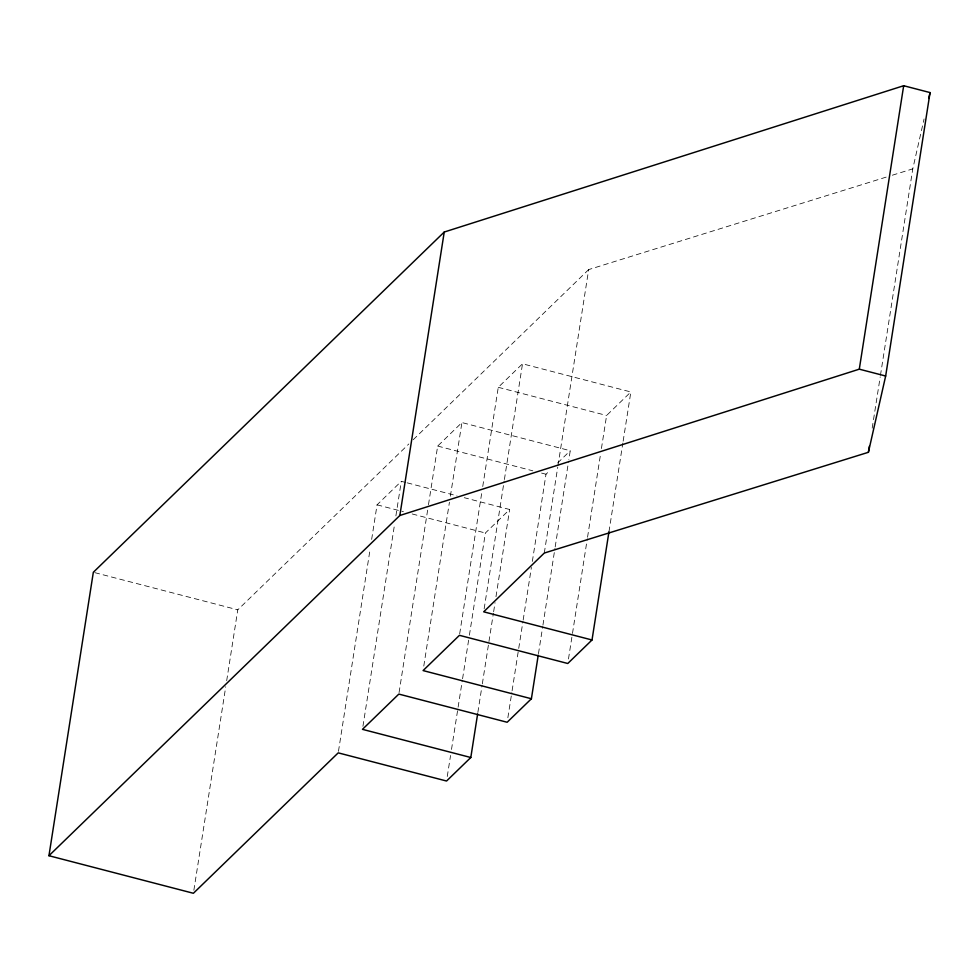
<?xml version="1.0" encoding="UTF-8"?>
<svg xmlns="http://www.w3.org/2000/svg" width="979" height="979" viewBox="0 0 979 979"><rect width="100%" height="100%" fill="white"/><g stroke="black" fill="none" stroke-linecap="round" stroke-linejoin="round"><path stroke-width="0.73" stroke-dasharray="4.89 3.67" d="M193.866 890.266L225.733 686.72M226.687 680.699L237.775 609.831L408.843 443.964M338.465 751.346L370.233 548.424M371.653 539.405L377.062 504.834L401.304 481.325L405.698 482.463M362.94 726.332L394.721 523.41M395.895 515.896L401.304 481.325M399.065 692.581L428.251 506.192M428.484 504.687L437.674 446.069L461.917 422.561L570.243 450.732L568.836 459.751M423.785 666.075L449.434 502.227M450.377 496.218L461.917 422.561M459.677 633.817L481.803 492.523M482.745 486.502L498.274 387.305L522.517 363.796L630.855 391.967L623.085 441.566M447.256 776.506L450.56 755.47M451.503 749.449L462.321 680.307M462.565 678.802L469.149 636.717M469.394 635.212L485.388 533.004L509.643 509.496L464.254 497.687M484.152 608.803L504.161 481.044M504.393 479.539L522.517 363.796M477.862 712.418L482.096 685.361M482.329 683.856L493.392 613.209M493.636 611.704L495.044 602.685M495.986 596.676L509.643 509.496M507.868 717.742L511.87 692.19M512.103 690.684L522.933 621.543M523.165 620.037L531.401 567.428M532.343 561.42L546.001 474.228L550.222 470.14M544.287 553.049L557.749 467.105M557.981 465.6L588.673 269.592L886.509 177.015M538.462 653.654L542.709 626.597M542.941 625.091L554.946 548.436M555.179 546.931L568.591 461.244M568.481 658.977L572.238 634.93M572.482 633.425L587.302 538.731M587.547 537.226L600.494 454.55M601.424 448.541L606.613 415.463L630.855 391.967M608.962 531.756L622.852 443.071M872.179 428.178L880.207 376.915M880.439 375.41L912.783 168.853L924.078 118.973M413.224 439.718L588.673 269.592M557.602 462.994L570.243 450.732M892.346 175.204L912.783 168.853M498.274 387.305L606.613 415.463M437.674 446.069L532.821 470.813M541.607 473.09L546.001 474.228M407.166 482.843L456.936 495.79M377.062 504.834L403.409 511.687M412.196 513.963L485.388 533.004M94.816 572.654L237.775 609.831"/><path stroke-width="1.47" d="M477.63 713.924L470.801 757.513L446.559 781.022L338.22 752.851L193.389 893.276L48.95 855.719L93.335 572.274L444.233 232.035L903.678 85.724L930.05 92.577L885.665 376.022L868.397 452.298L544.287 553.049L483.675 611.814L592.014 639.985L608.962 531.756M48.95 855.719L399.848 515.492L444.233 232.035M470.801 757.513L362.463 729.343L398.832 694.087L507.159 722.257L531.401 698.749L538.23 655.159M399.848 515.492L859.293 369.169L903.678 85.724M868.397 452.298L869.34 446.265M928.716 98.438L930.05 92.577M592.014 639.985L567.771 663.493L459.432 635.322L423.075 670.578L531.401 698.749M859.293 369.169L885.665 376.022"/></g></svg>
